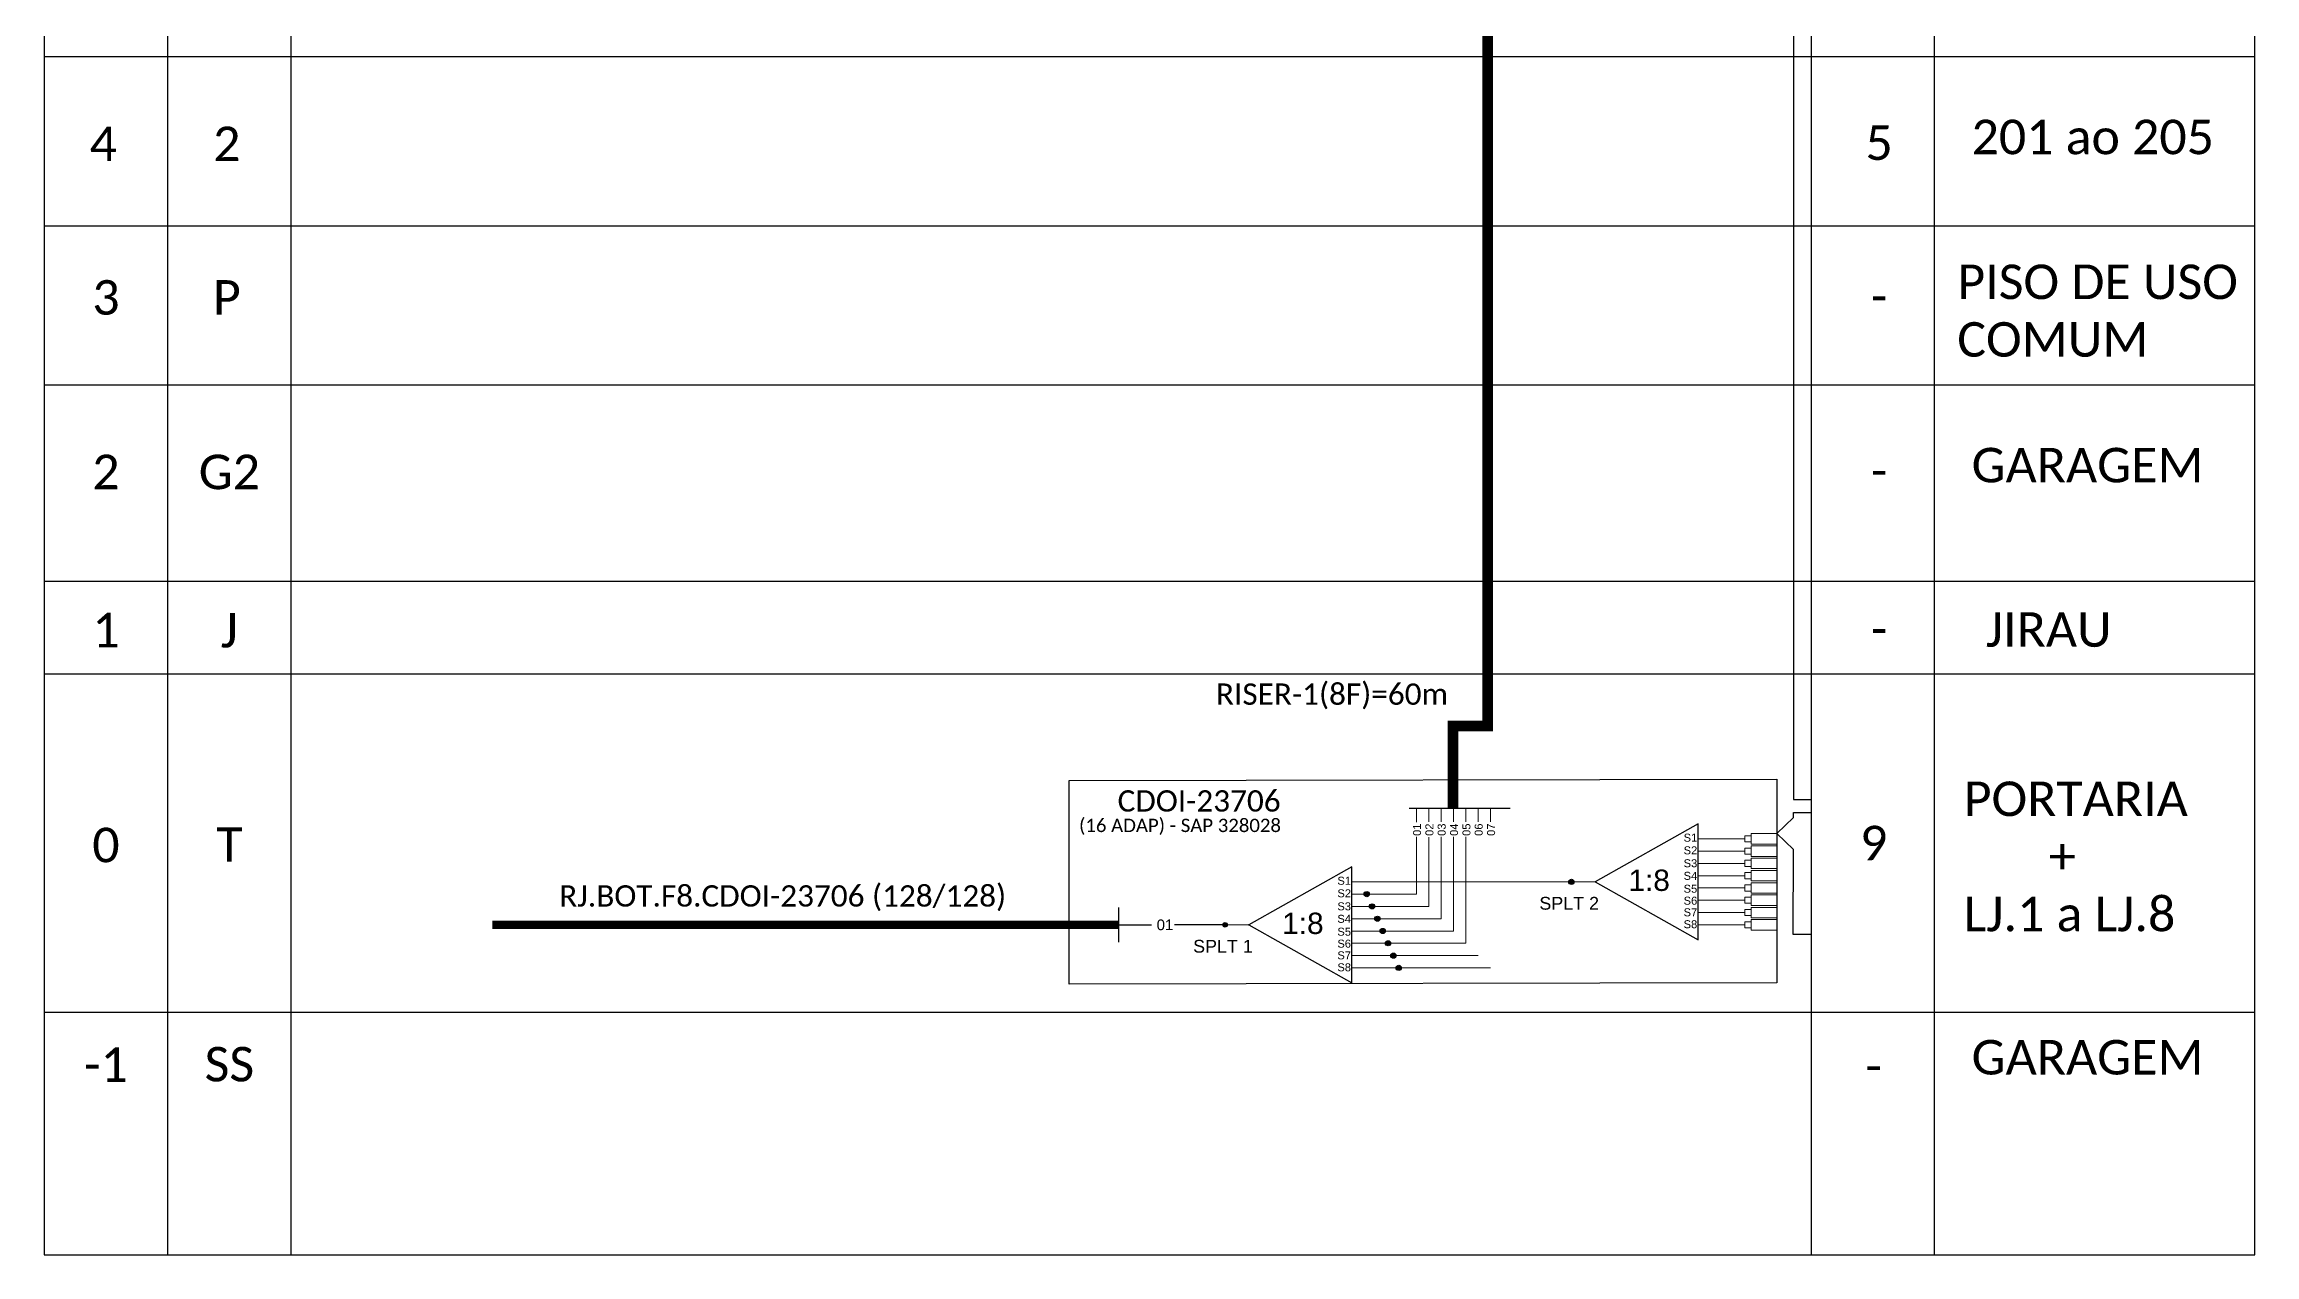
# Model space of a CAD drawing. Header units: metres. Extents: x -1286 to 453, y -500 to 94.
# Drawn here: x 77 to 284.2, y -299.5 to -186 of the extents above; entities that cross this region are included whole.
import ezdxf
from ezdxf.enums import TextEntityAlignment as Align

# ---------------------------------------------------------------- set-up
doc = ezdxf.new("R2010")
doc.units = ezdxf.units.M
doc.styles.add('ARIAL', font='arial.ttf')
doc.styles.add('WMF-Calibri0', font='calibri.ttf')
doc.linetypes.add('RESERVA', pattern='A,0.5,-0.15,["RESERVA",Standard,S=0.18,R=0,X=0,Y=-0.1],-1.3', length=1.95)

# ---------------------------------------------------------------- blocks, each defined once
blk = doc.blocks.new('SPLT_1-8_SC-APC')
at = {"color": 1}
blk.add_lwpolyline([(-7.37, -2.1), (-17.04, -7.55), (-7.37, -13), (-7.37, -2.1)], dxfattribs=at)
at = {"color": 3, "lineweight": 0}
for points in [[(-2.99, -3.51), (-7.37, -3.51)], [(-2.41, -3.02), (-2.41, -4)], [(-2.41, -3.02), (0, -3.02)], [(-2.41, -4), (0, -4)], [(-7.37, -4.66), (-2.99, -4.66)], [(-7.37, -5.82), (-2.99, -5.82)], [(-2.41, -4.17), (-2.41, -5.16)], [(-2.41, -4.17), (0, -4.17)], [(-2.41, -5.16), (0, -5.16)], [(-2.41, -5.32), (-2.41, -6.31)], [(-2.41, -5.32), (0, -5.32)], [(-7.37, -6.97), (-2.99, -6.97)], [(-7.37, -8.12), (-2.99, -8.12)], [(-2.41, -6.31), (0, -6.31)], [(-2.41, -6.48), (-2.41, -7.46)], [(-2.41, -6.48), (0, -6.48)], [(-2.41, -7.46), (0, -7.46)], [(-2.41, -7.63), (-2.41, -8.62)], [(-2.41, -7.63), (0, -7.63)], [(-7.37, -9.28), (-2.99, -9.28)], [(-2.41, -8.62), (0, -8.62)], [(-2.41, -8.78), (-2.41, -9.77)], [(-2.41, -8.78), (0, -8.78)], [(-2.41, -9.77), (0, -9.77)], [(-2.41, -9.94), (-2.41, -10.92)], [(-2.41, -9.94), (0, -9.94)], [(-7.37, -10.43), (-2.99, -10.43)], [(-7.37, -11.58), (-2.99, -11.58)], [(-2.41, -10.92), (0, -10.92)], [(-2.41, -11.09), (-2.41, -12.08)], [(-2.41, -11.09), (0, -11.09)], [(-2.41, -12.08), (0, -12.08)]]:
    blk.add_lwpolyline(points, dxfattribs=at)
for points in [[(-2.99, -3.22), (-2.41, -3.22), (-2.41, -3.8), (-2.99, -3.8)], [(-2.99, -4.38), (-2.41, -4.38), (-2.41, -4.95), (-2.99, -4.95)], [(-2.99, -5.53), (-2.41, -5.53), (-2.41, -6.1), (-2.99, -6.1)], [(-2.99, -6.68), (-2.41, -6.68), (-2.41, -7.26), (-2.99, -7.26)], [(-2.99, -7.84), (-2.41, -7.84), (-2.41, -8.41), (-2.99, -8.41)], [(-2.99, -8.99), (-2.41, -8.99), (-2.41, -9.56), (-2.99, -9.56)], [(-2.99, -10.14), (-2.41, -10.14), (-2.41, -10.72), (-2.99, -10.72)], [(-2.99, -11.3), (-2.41, -11.3), (-2.41, -11.87), (-2.99, -11.87)]]:
    blk.add_lwpolyline(points, close=True, dxfattribs=at)
at = {"color": 1, "lineweight": 0}
blk.add_lwpolyline([(-17.04, -7.55), (-19.26, -7.55)], dxfattribs=at)
at = {"color": 1, "style": 'ARIAL'}
for s, height, p in [('S1', 0.75, (-8.74, -3.78)), ('S2', 0.75, (-8.74, -4.97)), ('S3', 0.75, (-8.74, -6.18)), ('1:8', 2, (-13.91, -8.4)), ('S4', 0.75, (-8.74, -7.36)), ('S5', 0.75, (-8.74, -8.57)), ('S6', 0.75, (-8.74, -9.69)), ('S7', 0.75, (-8.74, -10.78)), ('S8', 0.75, (-8.74, -11.9))]:
    blk.add_text(s, height=height, dxfattribs=at).set_placement(p)

msp = doc.modelspace()

# ---------------------------------------------------------------- hatches: boundary and pattern name
h = msp.add_hatch(color=3)
h.dxf.hatch_style = 1
edge = h.paths.add_edge_path()
edge.add_arc((220.17, -264.53), 0.242, 0, 360)
h = msp.add_hatch(color=3)
h.dxf.hatch_style = 1
edge = h.paths.add_edge_path()
edge.add_arc((200.98, -265.68), 0.242, 0, 360)
h = msp.add_hatch(color=3)
h.dxf.hatch_style = 1
edge = h.paths.add_edge_path()
edge.add_arc((201.48, -266.83), 0.242, 0, 360)
h = msp.add_hatch(color=3)
h.dxf.hatch_style = 1
edge = h.paths.add_edge_path()
edge.add_arc((187.71, -268.56), 0.205, 0, 360)
h = msp.add_hatch(color=3)
h.dxf.hatch_style = 1
edge = h.paths.add_edge_path()
edge.add_arc((201.98, -267.99), 0.242, 0, 360)
h = msp.add_hatch(color=3)
h.dxf.hatch_style = 1
edge = h.paths.add_edge_path()
edge.add_arc((202.48, -269.14), 0.242, 0, 360)
h = msp.add_hatch(color=3)
h.dxf.hatch_style = 1
edge = h.paths.add_edge_path()
edge.add_arc((202.98, -270.29), 0.242, 0, 360)
h = msp.add_hatch(color=3)
h.dxf.hatch_style = 1
edge = h.paths.add_edge_path()
edge.add_arc((203.48, -271.45), 0.242, 0, 360)
h = msp.add_hatch(color=3)
h.dxf.hatch_style = 1
edge = h.paths.add_edge_path()
edge.add_arc((203.98, -272.6), 0.242, 0, 360)

# ---------------------------------------------------------------- linework, layer by layer
at = {"color": 8, "linetype": 'RESERVA', "lineweight": 0, "ltscale": 3}
for p, q in [((203.72, -271.45), (211.43, -271.45)), ((204.22, -272.6), (212.58, -272.6))]:
    msp.add_line(p, q, dxfattribs=at)
at = {"color": 7}
msp.add_line((77, -276.75), (284.24, -276.75), dxfattribs=at)
for points in [[(77, -54.99), (77, -299.51), (284.24, -299.51), (284.24, -54.99)], [(88.57, -54.99), (88.57, -299.51)], [(100.15, -299.51), (100.15, -54.99)], [(242.65, -54.99), (242.65, -299.51)], [(254.22, -299.51), (254.22, -54.99)], [(77, -187.12), (284.24, -187.12)], [(77, -203), (284.24, -203)], [(77, -217.9), (284.24, -217.9)], [(77, -236.31), (284.24, -236.31)], [(77, -245.02), (284.24, -245.02)]]:
    msp.add_lwpolyline(points)
at = {"color": 5, "const_width": 1}
msp.add_lwpolyline([(212.32, -81.82), (212.33, -249.9), (209.08, -249.9), (209.08, -257.62)], dxfattribs=at)
at = {"color": 3}
for points in [[(242.66, -124), (241.01, -124), (241, -160.99), (239.43, -162.5), (241, -164.01), (241, -171.89), (239.43, -173.39), (241, -174.9), (241, -256.81), (242.65, -256.81)], [(242.61, -269.47), (240.96, -269.47), (241, -261.51), (239.43, -260), (241, -258.49), (241, -258.03), (242.65, -258.03)], [(177.73, -268.56), (180.82, -268.56)], [(187.71, -268.56), (182.97, -268.56)]]:
    msp.add_lwpolyline(points, dxfattribs=at)
at = {"color": 1}
msp.add_lwpolyline([(173.1, -255.02), (239.43, -254.89), (239.43, -274), (173.1, -274.12)], close=True, dxfattribs=at)
at = {"color": 5}
msp.add_lwpolyline([(204.95, -257.62), (214.44, -257.62)], dxfattribs=at)
at = {"color": 5, "lineweight": 0}
for points in [[(205.64, -257.62), (205.64, -258.93)], [(206.8, -257.62), (206.8, -258.9)], [(207.96, -257.62), (207.96, -258.9)], [(209.11, -257.62), (209.11, -258.9)], [(210.27, -257.62), (210.27, -258.9)], [(211.43, -257.62), (211.43, -258.9)], [(212.59, -257.62), (212.59, -258.9)], [(201.22, -265.68), (205.64, -265.68), (205.64, -260.32)], [(201.72, -266.83), (206.8, -266.83), (206.8, -260.33)], [(202.22, -267.99), (207.96, -267.99), (207.96, -260.32)], [(202.72, -269.14), (209.11, -269.14), (209.11, -260.32)], [(203.22, -270.29), (210.27, -270.29), (210.27, -260.32)]]:
    msp.add_lwpolyline(points, dxfattribs=at)
at = {"color": 1}
for points in [[(199.6, -263.12), (189.93, -268.56), (199.6, -274.01), (199.6, -263.12)], [(177.73, -270.19), (177.73, -266.94)]]:
    msp.add_lwpolyline(points, dxfattribs=at)
at = {"color": 7, "lineweight": 0}
for points in [[(220.17, -264.53), (199.6, -264.53)], [(199.6, -265.68), (200.98, -265.68)], [(199.6, -266.83), (201.48, -266.83)], [(199.6, -267.99), (201.98, -267.99)], [(199.6, -269.14), (202.48, -269.14)], [(199.6, -270.29), (202.98, -270.29)], [(199.6, -271.45), (203.48, -271.45)], [(199.6, -272.6), (203.98, -272.6)]]:
    msp.add_lwpolyline(points, dxfattribs=at)
at = {"color": 1, "const_width": 0.8}
msp.add_lwpolyline([(119.02, -268.56), (177.73, -268.56)], dxfattribs=at)
at = {"color": 1, "lineweight": 0}
msp.add_lwpolyline([(189.93, -268.56), (187.71, -268.56)], dxfattribs=at)
at = {"color": 3}
for centre, radius in [((220.17, -264.53), 0.242), ((200.98, -265.68), 0.242), ((201.48, -266.83), 0.242), ((187.71, -268.56), 0.205), ((187.71, -268.56), 0.205), ((201.98, -267.99), 0.242), ((202.48, -269.14), 0.242), ((202.98, -270.29), 0.242), ((203.48, -271.45), 0.242), ((203.98, -272.6), 0.242)]:
    msp.add_circle(centre, radius, dxfattribs=at)
msp.add_point((189.93, -268.56))

# ---------------------------------------------------------------- block references
msp.add_blockref('SPLT_1-8_SC-APC', (239.43, -256.98), dxfattribs=at)

# ---------------------------------------------------------------- texts
at = {"color": 7}
for s, height, style, p in [('201 ao 205', 3.24, 'WMF-Calibri0', (257.69, -196.28)), ('GARAGEM', 3.24, 'WMF-Calibri0', (257.69, -227.06)), ('JIRAU', 3.24, 'WMF-Calibri0', (259.03, -242.48)), ('SPLT 2', 1.2, 'ARIAL', (217.17, -267.14)), ('SPLT 1', 1.2, 'ARIAL', (184.71, -271.17)), ('GARAGEM', 3.24, 'WMF-Calibri0', (257.69, -282.6))]:
    msp.add_text(s, height=height, dxfattribs=dict(at, style=style)).set_placement(p)
at = {"color": 5, "style": 'WMF-Calibri0'}
msp.add_text('RISER-1(8F)=60m', height=2, dxfattribs=at).set_placement((186.85, -247.92))
at = {"color": 1}
for s, height, style, p in [('CDOI-23706', 2, 'WMF-Calibri0', (177.63, -257.94)), ('RJ.BOT.F8.CDOI-23706 (128/128)', 2, 'WMF-Calibri0', (125.28, -266.85)), ('S1', 0.75, 'ARIAL', (198.23, -264.8)), ('S2', 0.75, 'ARIAL', (198.23, -265.98)), ('S3', 0.75, 'ARIAL', (198.23, -267.2)), ('1:8', 2, 'ARIAL', (193.06, -269.42)), ('S4', 0.75, 'ARIAL', (198.23, -268.37)), ('S5', 0.75, 'ARIAL', (198.23, -269.58)), ('S6', 0.75, 'ARIAL', (198.23, -270.7)), ('S7', 0.75, 'ARIAL', (198.23, -271.8)), ('S8', 0.75, 'ARIAL', (198.23, -272.92))]:
    msp.add_text(s, height=height, dxfattribs=dict(at, style=style)).set_placement(p)
at = {"color": 1, "style": 'WMF-Calibri0'}
msp.add_text('(16 ADAP) - SAP 328028', height=1.25, dxfattribs=at).set_placement((183.48, -259.86), align=Align.CENTER)
at = {"style": 'ARIAL'}
for s, p in [('01', (205.7, -259.64)), ('02', (206.86, -259.64)), ('03', (208.01, -259.64)), ('04', (209.17, -259.64)), ('05', (210.33, -259.64)), ('06', (211.48, -259.64)), ('07', (212.64, -259.64))]:
    msp.add_text(s, height=0.75, rotation=90, dxfattribs=at).set_placement(p, align=Align.MIDDLE_CENTER)
msp.add_text('01', height=1, dxfattribs=at).set_placement((182.07, -268.56), align=Align.MIDDLE_CENTER)
at = {"color": 7, "char_height": 3.24, "attachment_point": 1, "style": 'WMF-Calibri0'}
for s, insert in [('PISO DE USO\\PCOMUM', (256.35, -206.63)), ('PORTARIA\\P       +\\PLJ.1 a LJ.8 ', (256.95, -255.12))]:
    msp.add_mtext_dynamic_manual_height_columns(s, width=27.4736, gutter_width=12.5, heights=[0], dxfattribs=dict(at, insert=insert))
at = {"color": 7, "style": 'WMF-Calibri0'}
for tag, flags, p in [('4', 4, (82.54, -195.31)), ('2', 4, (94.12, -195.31)), ('5', 4, (249.02, -195.2)), ('3', 4, (82.79, -209.71)), ('P', 4, (94.12, -209.71)), ('-', 4, (249.02, -209.6)), ('2', 4, (82.79, -226.08)), ('G2', 4, (94.36, -226.08)), ('-', 4, (249.02, -225.97)), ('1', 4, (82.79, -240.92)), ('J', 4, (94.36, -240.92)), ('-', 4, (249.02, -240.81)), ('0', 4, (82.79, -261.07)), ('T', 12, (94.36, -261.03)), ('9', 4, (248.51, -260.89)), ('-1', 4, (82.79, -281.67)), ('SS', 12, (94.36, -281.63)), ('-', 4, (248.51, -281.81))]:
    msp.add_attdef(tag, text='XX', height=3.24, dxfattribs=dict(at, flags=flags)).set_placement(p, align=Align.MIDDLE_CENTER)

doc.saveas('drawing.dxf')
